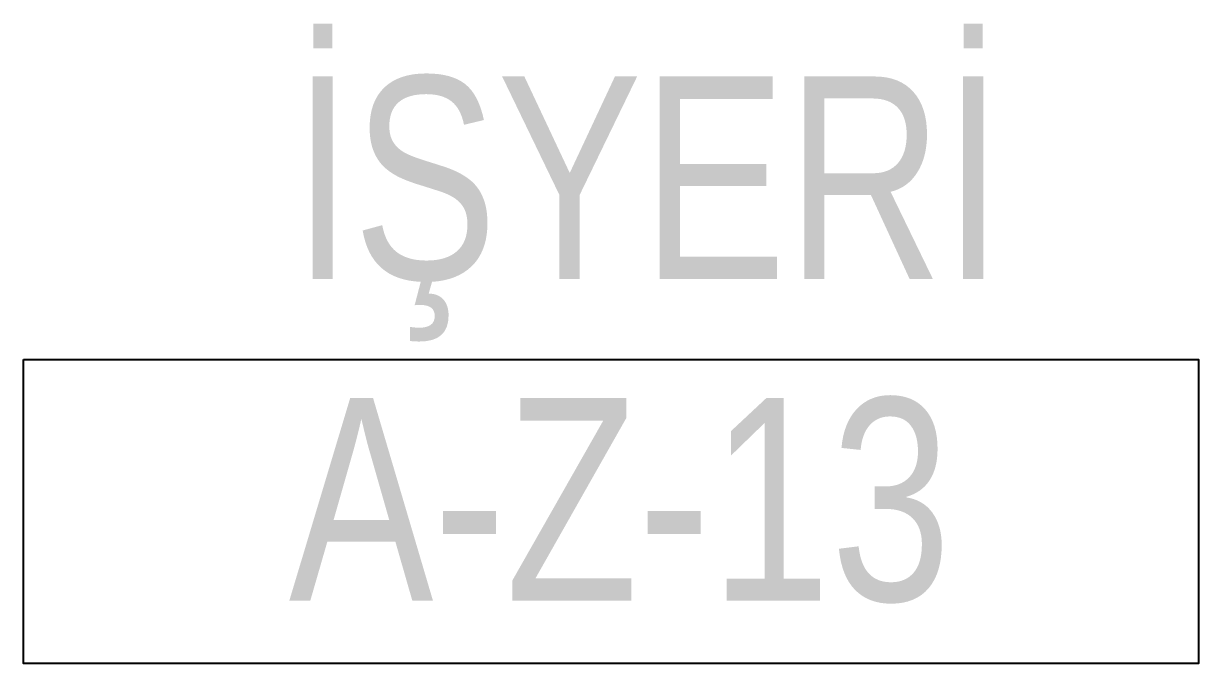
# Model space of a CAD drawing. Header units: centimetres. Extents: x 77182 to 116086, y 20619 to 33555.
# Drawn here: x 96562.4 to 96678.4, y 22297.2 to 22360.4 of the extents above; entities that cross this region are included whole.
import ezdxf
from ezdxf.enums import TextEntityAlignment as Align

# ---------------------------------------------------------------- set-up
doc = ezdxf.new("R2010")
doc.units = ezdxf.units.CM
doc.header["$LTSCALE"] = 100
doc.layers.add('A-ANNO-IDEN', color=50, linetype='Continuous')
doc.styles.add('Fields_100', font='act_simplex.shx', dxfattribs={"width": 0.8, "height": 20})

# ---------------------------------------------------------------- blocks, each defined once
blk = doc.blocks.new('Mahal kutusu_100')
at = {"color": 0}
blk.add_lwpolyline([(-58, 30), (58, 30), (58, 0), (-58, 0)], close=True, dxfattribs=at)
at = {"color": 0, "style": 'Fields_100', "width": 0.8}
for tag, p in [('MAHAL', (3.64, 37.94)), ('KOD', (0.89, 6.19)), ('ALAN', (-1.26, -29.36)), ('KAPLAMA', (0.85, -59.68))]:
    blk.add_attdef(tag, text='', height=20, dxfattribs=at).set_placement(p, align=Align.CENTER)

msp = doc.modelspace()

# ---------------------------------------------------------------- block references
at = {"layer": 'A-ANNO-IDEN'}
ref = msp.add_blockref('Mahal kutusu_100', (96620.39, 22297.24), dxfattribs=at)
ref.add_attrib('MAHAL', 'İŞYERİ', dxfattribs={"layer": '0', "color": 0, "height": 20, "style": 'Fields_100', "width": 0.8}).set_placement((96624.03, 22335.18), align=Align.CENTER)
ref.add_attrib('KOD', 'A-Z-13', dxfattribs={"layer": '0', "color": 0, "height": 20, "style": 'Fields_100', "width": 0.8}).set_placement((96621.28, 22303.43), align=Align.CENTER)

doc.saveas('drawing.dxf')
